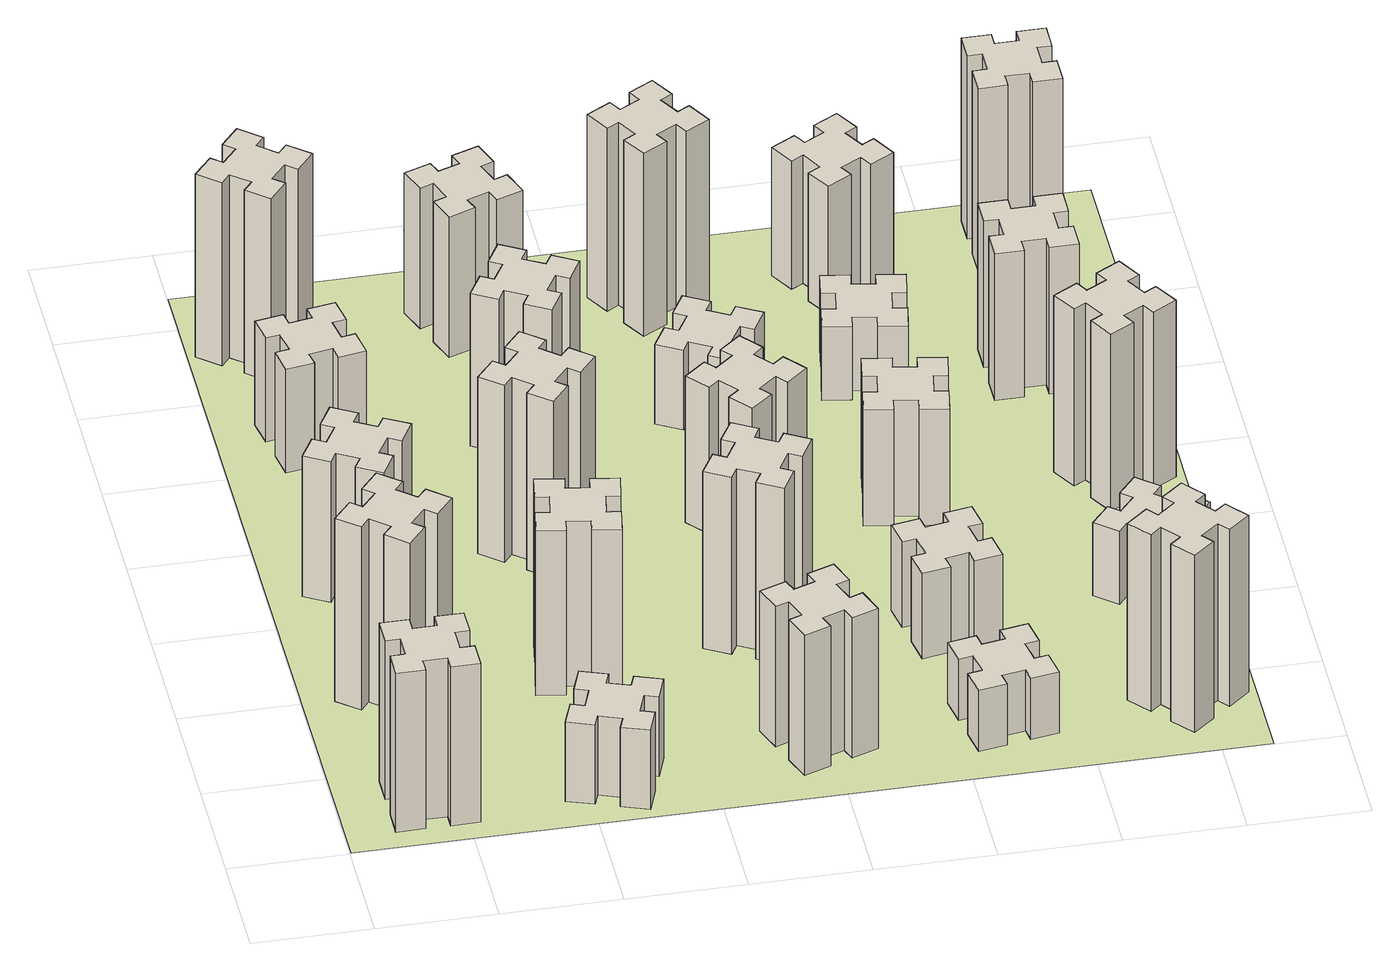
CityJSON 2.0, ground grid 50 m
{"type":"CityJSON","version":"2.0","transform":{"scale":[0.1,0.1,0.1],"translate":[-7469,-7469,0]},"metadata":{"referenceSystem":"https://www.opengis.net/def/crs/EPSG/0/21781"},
"CityObjects":{
"building1":{"type":"Building","attributes":{"class":"1000","function":"1000","usage":"1000","yearOfConstruction":2016,"roofType":"1000","measuredHeight":78,"storeysAboveGround":30,"storeysBelowGround":0},"geometry":[{"type":"Solid","lod":"1","boundaries":[[[[0,1,2,3,4,5,6,7,8,9,10,11,12,13,14,15,16,17,18,19]],[[17,16,20,21]],[[16,15,22,20]],[[15,14,23,22]],[[14,13,24,23]],[[13,12,25,24]],[[12,11,26,25]],[[11,10,27,26]],[[10,9,28,27]],[[9,8,29,28]],[[8,7,30,29]],[[7,6,31,30]],[[6,5,32,31]],[[5,4,33,32]],[[4,3,34,33]],[[3,2,35,34]],[[2,1,36,35]],[[1,0,37,36]],[[0,19,38,37]],[[19,18,39,38]],[[18,17,21,39]],[[24,25,26,27,28,29,30,31,32,33,34,35,36,37,38,39,21,20,22,23]]]]}]},
"building2":{"type":"Building","attributes":{"class":"1000","function":"1000","usage":"1000","yearOfConstruction":2016,"roofType":"1000","measuredHeight":90,"storeysAboveGround":30,"storeysBelowGround":0},"geometry":[{"type":"Solid","lod":"1","boundaries":[[[[40,41,42,43,44,45,46,47,48,49,50,51,52,53,54,55,56,57,58,59]],[[57,56,60,61]],[[56,55,62,60]],[[55,54,63,62]],[[54,53,64,63]],[[53,52,65,64]],[[52,51,66,65]],[[51,50,67,66]],[[50,49,68,67]],[[49,48,69,68]],[[48,47,70,69]],[[47,46,71,70]],[[46,45,72,71]],[[45,44,73,72]],[[44,43,74,73]],[[43,42,75,74]],[[42,41,76,75]],[[41,40,77,76]],[[40,59,78,77]],[[59,58,79,78]],[[58,57,61,79]],[[64,65,66,67,68,69,70,71,72,73,74,75,76,77,78,79,61,60,62,63]]]]}]},
"building3":{"type":"Building","attributes":{"class":"1000","function":"1000","usage":"1000","yearOfConstruction":2016,"roofType":"1000","measuredHeight":69,"storeysAboveGround":30,"storeysBelowGround":0},"geometry":[{"type":"Solid","lod":"1","boundaries":[[[[80,81,82,83,84,85,86,87,88,89,90,91,92,93,94,95,96,97,98,99]],[[97,96,100,101]],[[96,95,102,100]],[[95,94,103,102]],[[94,93,104,103]],[[93,92,105,104]],[[92,91,106,105]],[[91,90,107,106]],[[90,89,108,107]],[[89,88,109,108]],[[88,87,110,109]],[[87,86,111,110]],[[86,85,112,111]],[[85,84,113,112]],[[84,83,114,113]],[[83,82,115,114]],[[82,81,116,115]],[[81,80,117,116]],[[80,99,118,117]],[[99,98,119,118]],[[98,97,101,119]],[[104,105,106,107,108,109,110,111,112,113,114,115,116,117,118,119,101,100,102,103]]]]}]},
"building4":{"type":"Building","attributes":{"class":"1000","function":"1000","usage":"1000","yearOfConstruction":2016,"roofType":"1000","measuredHeight":51,"storeysAboveGround":30,"storeysBelowGround":0},"geometry":[{"type":"Solid","lod":"1","boundaries":[[[[120,121,122,123,124,125,126,127,128,129,130,131,132,133,134,135,136,137,138,139]],[[137,136,140,141]],[[136,135,142,140]],[[135,134,143,142]],[[134,133,144,143]],[[133,132,145,144]],[[132,131,146,145]],[[131,130,147,146]],[[130,129,148,147]],[[129,128,149,148]],[[128,127,150,149]],[[127,126,151,150]],[[126,125,152,151]],[[125,124,153,152]],[[124,123,154,153]],[[123,122,155,154]],[[122,121,156,155]],[[121,120,157,156]],[[120,139,158,157]],[[139,138,159,158]],[[138,137,141,159]],[[144,145,146,147,148,149,150,151,152,153,154,155,156,157,158,159,141,140,142,143]]]]}]},
"building5":{"type":"Building","attributes":{"class":"1000","function":"1000","usage":"1000","yearOfConstruction":2016,"roofType":"1000","measuredHeight":39,"storeysAboveGround":30,"storeysBelowGround":0},"geometry":[{"type":"Solid","lod":"1","boundaries":[[[[160,161,162,163,164,165,166,167,168,169,170,171,172,173,174,175,176,177,178,179]],[[177,176,180,181]],[[176,175,182,180]],[[175,174,183,182]],[[174,173,184,183]],[[173,172,185,184]],[[172,171,186,185]],[[171,170,187,186]],[[170,169,188,187]],[[169,168,189,188]],[[168,167,190,189]],[[167,166,191,190]],[[166,165,192,191]],[[165,164,193,192]],[[164,163,194,193]],[[163,162,195,194]],[[162,161,196,195]],[[161,160,197,196]],[[160,179,198,197]],[[179,178,199,198]],[[178,177,181,199]],[[184,185,186,187,188,189,190,191,192,193,194,195,196,197,198,199,181,180,182,183]]]]}]},
"building6":{"type":"Building","attributes":{"class":"1000","function":"1000","usage":"1000","yearOfConstruction":2016,"roofType":"1000","measuredHeight":90,"storeysAboveGround":30,"storeysBelowGround":0},"geometry":[{"type":"Solid","lod":"1","boundaries":[[[[200,201,202,203,204,205,206,207,208,209,210,211,212,213,214,215,216,217,218,219]],[[217,216,220,221]],[[216,215,222,220]],[[215,214,223,222]],[[214,213,224,223]],[[213,212,225,224]],[[212,211,226,225]],[[211,210,227,226]],[[210,209,228,227]],[[209,208,229,228]],[[208,207,230,229]],[[207,206,231,230]],[[206,205,232,231]],[[205,204,233,232]],[[204,203,234,233]],[[203,202,235,234]],[[202,201,236,235]],[[201,200,237,236]],[[200,219,238,237]],[[219,218,239,238]],[[218,217,221,239]],[[224,225,226,227,228,229,230,231,232,233,234,235,236,237,238,239,221,220,222,223]]]]}]},
"building7":{"type":"Building","attributes":{"class":"1000","function":"1000","usage":"1000","yearOfConstruction":2016,"roofType":"1000","measuredHeight":81,"storeysAboveGround":30,"storeysBelowGround":0},"geometry":[{"type":"Solid","lod":"1","boundaries":[[[[240,241,242,243,244,245,246,247,248,249,250,251,252,253,254,255,256,257,258,259]],[[257,256,260,261]],[[256,255,262,260]],[[255,254,263,262]],[[254,253,264,263]],[[253,252,265,264]],[[252,251,266,265]],[[251,250,267,266]],[[250,249,268,267]],[[249,248,269,268]],[[248,247,270,269]],[[247,246,271,270]],[[246,245,272,271]],[[245,244,273,272]],[[244,243,274,273]],[[243,242,275,274]],[[242,241,276,275]],[[241,240,277,276]],[[240,259,278,277]],[[259,258,279,278]],[[258,257,261,279]],[[264,265,266,267,268,269,270,271,272,273,274,275,276,277,278,279,261,260,262,263]]]]}]},
"building8":{"type":"Building","attributes":{"class":"1000","function":"1000","usage":"1000","yearOfConstruction":2016,"roofType":"1000","measuredHeight":87,"storeysAboveGround":30,"storeysBelowGround":0},"geometry":[{"type":"Solid","lod":"1","boundaries":[[[[280,281,282,283,284,285,286,287,288,289,290,291,292,293,294,295,296,297,298,299]],[[297,296,300,301]],[[296,295,302,300]],[[295,294,303,302]],[[294,293,304,303]],[[293,292,305,304]],[[292,291,306,305]],[[291,290,307,306]],[[290,289,308,307]],[[289,288,309,308]],[[288,287,310,309]],[[287,286,311,310]],[[286,285,312,311]],[[285,284,313,312]],[[284,283,314,313]],[[283,282,315,314]],[[282,281,316,315]],[[281,280,317,316]],[[280,299,318,317]],[[299,298,319,318]],[[298,297,301,319]],[[304,305,306,307,308,309,310,311,312,313,314,315,316,317,318,319,301,300,302,303]]]]}]},
"building9":{"type":"Building","attributes":{"class":"1000","function":"1000","usage":"1000","yearOfConstruction":2016,"roofType":"1000","measuredHeight":75,"storeysAboveGround":30,"storeysBelowGround":0},"geometry":[{"type":"Solid","lod":"1","boundaries":[[[[320,321,322,323,324,325,326,327,328,329,330,331,332,333,334,335,336,337,338,339]],[[337,336,340,341]],[[336,335,342,340]],[[335,334,343,342]],[[334,333,344,343]],[[333,332,345,344]],[[332,331,346,345]],[[331,330,347,346]],[[330,329,348,347]],[[329,328,349,348]],[[328,327,350,349]],[[327,326,351,350]],[[326,325,352,351]],[[325,324,353,352]],[[324,323,354,353]],[[323,322,355,354]],[[322,321,356,355]],[[321,320,357,356]],[[320,339,358,357]],[[339,338,359,358]],[[338,337,341,359]],[[344,345,346,347,348,349,350,351,352,353,354,355,356,357,358,359,341,340,342,343]]]]}]},
"building10":{"type":"Building","attributes":{"class":"1000","function":"1000","usage":"1000","yearOfConstruction":2016,"roofType":"1000","measuredHeight":69,"storeysAboveGround":30,"storeysBelowGround":0},"geometry":[{"type":"Solid","lod":"1","boundaries":[[[[360,361,362,363,364,365,366,367,368,369,370,371,372,373,374,375,376,377,378,379]],[[377,376,380,381]],[[376,375,382,380]],[[375,374,383,382]],[[374,373,384,383]],[[373,372,385,384]],[[372,371,386,385]],[[371,370,387,386]],[[370,369,388,387]],[[369,368,389,388]],[[368,367,390,389]],[[367,366,391,390]],[[366,365,392,391]],[[365,364,393,392]],[[364,363,394,393]],[[363,362,395,394]],[[362,361,396,395]],[[361,360,397,396]],[[360,379,398,397]],[[379,378,399,398]],[[378,377,381,399]],[[384,385,386,387,388,389,390,391,392,393,394,395,396,397,398,399,381,380,382,383]]]]}]},
"building11":{"type":"Building","attributes":{"class":"1000","function":"1000","usage":"1000","yearOfConstruction":2016,"roofType":"1000","measuredHeight":69,"storeysAboveGround":30,"storeysBelowGround":0},"geometry":[{"type":"Solid","lod":"1","boundaries":[[[[400,401,402,403,404,405,406,407,408,409,410,411,412,413,414,415,416,417,418,419]],[[417,416,420,421]],[[416,415,422,420]],[[415,414,423,422]],[[414,413,424,423]],[[413,412,425,424]],[[412,411,426,425]],[[411,410,427,426]],[[410,409,428,427]],[[409,408,429,428]],[[408,407,430,429]],[[407,406,431,430]],[[406,405,432,431]],[[405,404,433,432]],[[404,403,434,433]],[[403,402,435,434]],[[402,401,436,435]],[[401,400,437,436]],[[400,419,438,437]],[[419,418,439,438]],[[418,417,421,439]],[[424,425,426,427,428,429,430,431,432,433,434,435,436,437,438,439,421,420,422,423]]]]}]},
"building12":{"type":"Building","attributes":{"class":"1000","function":"1000","usage":"1000","yearOfConstruction":2016,"roofType":"1000","measuredHeight":87,"storeysAboveGround":30,"storeysBelowGround":0},"geometry":[{"type":"Solid","lod":"1","boundaries":[[[[440,441,442,443,444,445,446,447,448,449,450,451,452,453,454,455,456,457,458,459]],[[457,456,460,461]],[[456,455,462,460]],[[455,454,463,462]],[[454,453,464,463]],[[453,452,465,464]],[[452,451,466,465]],[[451,450,467,466]],[[450,449,468,467]],[[449,448,469,468]],[[448,447,470,469]],[[447,446,471,470]],[[446,445,472,471]],[[445,444,473,472]],[[444,443,474,473]],[[443,442,475,474]],[[442,441,476,475]],[[441,440,477,476]],[[440,459,478,477]],[[459,458,479,478]],[[458,457,461,479]],[[464,465,466,467,468,469,470,471,472,473,474,475,476,477,478,479,461,460,462,463]]]]}]},
"building13":{"type":"Building","attributes":{"class":"1000","function":"1000","usage":"1000","yearOfConstruction":2016,"roofType":"1000","measuredHeight":72,"storeysAboveGround":30,"storeysBelowGround":0},"geometry":[{"type":"Solid","lod":"1","boundaries":[[[[480,481,482,483,484,485,486,487,488,489,490,491,492,493,494,495,496,497,498,499]],[[497,496,500,501]],[[496,495,502,500]],[[495,494,503,502]],[[494,493,504,503]],[[493,492,505,504]],[[492,491,506,505]],[[491,490,507,506]],[[490,489,508,507]],[[489,488,509,508]],[[488,487,510,509]],[[487,486,511,510]],[[486,485,512,511]],[[485,484,513,512]],[[484,483,514,513]],[[483,482,515,514]],[[482,481,516,515]],[[481,480,517,516]],[[480,499,518,517]],[[499,498,519,518]],[[498,497,501,519]],[[504,505,506,507,508,509,510,511,512,513,514,515,516,517,518,519,501,500,502,503]]]]}]},
"building14":{"type":"Building","attributes":{"class":"1000","function":"1000","usage":"1000","yearOfConstruction":2016,"roofType":"1000","measuredHeight":39,"storeysAboveGround":30,"storeysBelowGround":0},"geometry":[{"type":"Solid","lod":"1","boundaries":[[[[520,521,522,523,524,525,526,527,528,529,530,531,532,533,534,535,536,537,538,539]],[[537,536,540,541]],[[536,535,542,540]],[[535,534,543,542]],[[534,533,544,543]],[[533,532,545,544]],[[532,531,546,545]],[[531,530,547,546]],[[530,529,548,547]],[[529,528,549,548]],[[528,527,550,549]],[[527,526,551,550]],[[526,525,552,551]],[[525,524,553,552]],[[524,523,554,553]],[[523,522,555,554]],[[522,521,556,555]],[[521,520,557,556]],[[520,539,558,557]],[[539,538,559,558]],[[538,537,541,559]],[[544,545,546,547,548,549,550,551,552,553,554,555,556,557,558,559,541,540,542,543]]]]}]},
"building15":{"type":"Building","attributes":{"class":"1000","function":"1000","usage":"1000","yearOfConstruction":2016,"roofType":"1000","measuredHeight":30,"storeysAboveGround":30,"storeysBelowGround":0},"geometry":[{"type":"Solid","lod":"1","boundaries":[[[[560,561,562,563,564,565,566,567,568,569,570,571,572,573,574,575,576,577,578,579]],[[577,576,580,581]],[[576,575,582,580]],[[575,574,583,582]],[[574,573,584,583]],[[573,572,585,584]],[[572,571,586,585]],[[571,570,587,586]],[[570,569,588,587]],[[569,568,589,588]],[[568,567,590,589]],[[567,566,591,590]],[[566,565,592,591]],[[565,564,593,592]],[[564,563,594,593]],[[563,562,595,594]],[[562,561,596,595]],[[561,560,597,596]],[[560,579,598,597]],[[579,578,599,598]],[[578,577,581,599]],[[584,585,586,587,588,589,590,591,592,593,594,595,596,597,598,599,581,580,582,583]]]]}]},
"building16":{"type":"Building","attributes":{"class":"1000","function":"1000","usage":"1000","yearOfConstruction":2016,"roofType":"1000","measuredHeight":90,"storeysAboveGround":30,"storeysBelowGround":0},"geometry":[{"type":"Solid","lod":"1","boundaries":[[[[600,601,602,603,604,605,606,607,608,609,610,611,612,613,614,615,616,617,618,619]],[[617,616,620,621]],[[616,615,622,620]],[[615,614,623,622]],[[614,613,624,623]],[[613,612,625,624]],[[612,611,626,625]],[[611,610,627,626]],[[610,609,628,627]],[[609,608,629,628]],[[608,607,630,629]],[[607,606,631,630]],[[606,605,632,631]],[[605,604,633,632]],[[604,603,634,633]],[[603,602,635,634]],[[602,601,636,635]],[[601,600,637,636]],[[600,619,638,637]],[[619,618,639,638]],[[618,617,621,639]],[[624,625,626,627,628,629,630,631,632,633,634,635,636,637,638,639,621,620,622,623]]]]}]},
"building17":{"type":"Building","attributes":{"class":"1000","function":"1000","usage":"1000","yearOfConstruction":2016,"roofType":"1000","measuredHeight":42,"storeysAboveGround":30,"storeysBelowGround":0},"geometry":[{"type":"Solid","lod":"1","boundaries":[[[[640,641,642,643,644,645,646,647,648,649,650,651,652,653,654,655,656,657,658,659]],[[657,656,660,661]],[[656,655,662,660]],[[655,654,663,662]],[[654,653,664,663]],[[653,652,665,664]],[[652,651,666,665]],[[651,650,667,666]],[[650,649,668,667]],[[649,648,669,668]],[[648,647,670,669]],[[647,646,671,670]],[[646,645,672,671]],[[645,644,673,672]],[[644,643,674,673]],[[643,642,675,674]],[[642,641,676,675]],[[641,640,677,676]],[[640,659,678,677]],[[659,658,679,678]],[[658,657,661,679]],[[664,665,666,667,668,669,670,671,672,673,674,675,676,677,678,679,661,660,662,663]]]]}]},
"building18":{"type":"Building","attributes":{"class":"1000","function":"1000","usage":"1000","yearOfConstruction":2016,"roofType":"1000","measuredHeight":57,"storeysAboveGround":30,"storeysBelowGround":0},"geometry":[{"type":"Solid","lod":"1","boundaries":[[[[680,681,682,683,684,685,686,687,688,689,690,691,692,693,694,695,696,697,698,699]],[[697,696,700,701]],[[696,695,702,700]],[[695,694,703,702]],[[694,693,704,703]],[[693,692,705,704]],[[692,691,706,705]],[[691,690,707,706]],[[690,689,708,707]],[[689,688,709,708]],[[688,687,710,709]],[[687,686,711,710]],[[686,685,712,711]],[[685,684,713,712]],[[684,683,714,713]],[[683,682,715,714]],[[682,681,716,715]],[[681,680,717,716]],[[680,699,718,717]],[[699,698,719,718]],[[698,697,701,719]],[[704,705,706,707,708,709,710,711,712,713,714,715,716,717,718,719,701,700,702,703]]]]}]},
"building19":{"type":"Building","attributes":{"class":"1000","function":"1000","usage":"1000","yearOfConstruction":2016,"roofType":"1000","measuredHeight":36,"storeysAboveGround":30,"storeysBelowGround":0},"geometry":[{"type":"Solid","lod":"1","boundaries":[[[[720,721,722,723,724,725,726,727,728,729,730,731,732,733,734,735,736,737,738,739]],[[737,736,740,741]],[[736,735,742,740]],[[735,734,743,742]],[[734,733,744,743]],[[733,732,745,744]],[[732,731,746,745]],[[731,730,747,746]],[[730,729,748,747]],[[729,728,749,748]],[[728,727,750,749]],[[727,726,751,750]],[[726,725,752,751]],[[725,724,753,752]],[[724,723,754,753]],[[723,722,755,754]],[[722,721,756,755]],[[721,720,757,756]],[[720,739,758,757]],[[739,738,759,758]],[[738,737,741,759]],[[744,745,746,747,748,749,750,751,752,753,754,755,756,757,758,759,741,740,742,743]]]]}]},
"building20":{"type":"Building","attributes":{"class":"1000","function":"1000","usage":"1000","yearOfConstruction":2016,"roofType":"1000","measuredHeight":87,"storeysAboveGround":30,"storeysBelowGround":0},"geometry":[{"type":"Solid","lod":"1","boundaries":[[[[760,761,762,763,764,765,766,767,768,769,770,771,772,773,774,775,776,777,778,779]],[[777,776,780,781]],[[776,775,782,780]],[[775,774,783,782]],[[774,773,784,783]],[[773,772,785,784]],[[772,771,786,785]],[[771,770,787,786]],[[770,769,788,787]],[[769,768,789,788]],[[768,767,790,789]],[[767,766,791,790]],[[766,765,792,791]],[[765,764,793,792]],[[764,763,794,793]],[[763,762,795,794]],[[762,761,796,795]],[[761,760,797,796]],[[760,779,798,797]],[[779,778,799,798]],[[778,777,781,799]],[[784,785,786,787,788,789,790,791,792,793,794,795,796,797,798,799,781,780,782,783]]]]}]},
"building21":{"type":"Building","attributes":{"class":"1000","function":"1000","usage":"1000","yearOfConstruction":2016,"roofType":"1000","measuredHeight":63,"storeysAboveGround":30,"storeysBelowGround":0},"geometry":[{"type":"Solid","lod":"1","boundaries":[[[[800,801,802,803,804,805,806,807,808,809,810,811,812,813,814,815,816,817,818,819]],[[817,816,820,821]],[[816,815,822,820]],[[815,814,823,822]],[[814,813,824,823]],[[813,812,825,824]],[[812,811,826,825]],[[811,810,827,826]],[[810,809,828,827]],[[809,808,829,828]],[[808,807,830,829]],[[807,806,831,830]],[[806,805,832,831]],[[805,804,833,832]],[[804,803,834,833]],[[803,802,835,834]],[[802,801,836,835]],[[801,800,837,836]],[[800,819,838,837]],[[819,818,839,838]],[[818,817,821,839]],[[824,825,826,827,828,829,830,831,832,833,834,835,836,837,838,839,821,820,822,823]]]]}]},
"building22":{"type":"Building","attributes":{"class":"1000","function":"1000","usage":"1000","yearOfConstruction":2016,"roofType":"1000","measuredHeight":36,"storeysAboveGround":30,"storeysBelowGround":0},"geometry":[{"type":"Solid","lod":"1","boundaries":[[[[840,841,842,843,844,845,846,847,848,849,850,851,852,853,854,855,856,857,858,859]],[[857,856,860,861]],[[856,855,862,860]],[[855,854,863,862]],[[854,853,864,863]],[[853,852,865,864]],[[852,851,866,865]],[[851,850,867,866]],[[850,849,868,867]],[[849,848,869,868]],[[848,847,870,869]],[[847,846,871,870]],[[846,845,872,871]],[[845,844,873,872]],[[844,843,874,873]],[[843,842,875,874]],[[842,841,876,875]],[[841,840,877,876]],[[840,859,878,877]],[[859,858,879,878]],[[858,857,861,879]],[[864,865,866,867,868,869,870,871,872,873,874,875,876,877,878,879,861,860,862,863]]]]}]},
"building23":{"type":"Building","attributes":{"class":"1000","function":"1000","usage":"1000","yearOfConstruction":2016,"roofType":"1000","measuredHeight":87,"storeysAboveGround":30,"storeysBelowGround":0},"geometry":[{"type":"Solid","lod":"1","boundaries":[[[[880,881,882,883,884,885,886,887,888,889,890,891,892,893,894,895,896,897,898,899]],[[897,896,900,901]],[[896,895,902,900]],[[895,894,903,902]],[[894,893,904,903]],[[893,892,905,904]],[[892,891,906,905]],[[891,890,907,906]],[[890,889,908,907]],[[889,888,909,908]],[[888,887,910,909]],[[887,886,911,910]],[[886,885,912,911]],[[885,884,913,912]],[[884,883,914,913]],[[883,882,915,914]],[[882,881,916,915]],[[881,880,917,916]],[[880,899,918,917]],[[899,898,919,918]],[[898,897,901,919]],[[904,905,906,907,908,909,910,911,912,913,914,915,916,917,918,919,901,900,902,903]]]]}]},
"building24":{"type":"Building","attributes":{"class":"1000","function":"1000","usage":"1000","yearOfConstruction":2016,"roofType":"1000","measuredHeight":72,"storeysAboveGround":30,"storeysBelowGround":0},"geometry":[{"type":"Solid","lod":"1","boundaries":[[[[920,921,922,923,924,925,926,927,928,929,930,931,932,933,934,935,936,937,938,939]],[[937,936,940,941]],[[936,935,942,940]],[[935,934,943,942]],[[934,933,944,943]],[[933,932,945,944]],[[932,931,946,945]],[[931,930,947,946]],[[930,929,948,947]],[[929,928,949,948]],[[928,927,950,949]],[[927,926,951,950]],[[926,925,952,951]],[[925,924,953,952]],[[924,923,954,953]],[[923,922,955,954]],[[922,921,956,955]],[[921,920,957,956]],[[920,939,958,957]],[[939,938,959,958]],[[938,937,941,959]],[[944,945,946,947,948,949,950,951,952,953,954,955,956,957,958,959,941,940,942,943]]]]}]},
"building25":{"type":"Building","attributes":{"class":"1000","function":"1000","usage":"1000","yearOfConstruction":2016,"roofType":"1000","measuredHeight":90,"storeysAboveGround":30,"storeysBelowGround":0},"geometry":[{"type":"Solid","lod":"1","boundaries":[[[[960,961,962,963,964,965,966,967,968,969,970,971,972,973,974,975,976,977,978,979]],[[977,976,980,981]],[[976,975,982,980]],[[975,974,983,982]],[[974,973,984,983]],[[973,972,985,984]],[[972,971,986,985]],[[971,970,987,986]],[[970,969,988,987]],[[969,968,989,988]],[[968,967,990,989]],[[967,966,991,990]],[[966,965,992,991]],[[965,964,993,992]],[[964,963,994,993]],[[963,962,995,994]],[[962,961,996,995]],[[961,960,997,996]],[[960,979,998,997]],[[979,978,999,998]],[[978,977,981,999]],[[984,985,986,987,988,989,990,991,992,993,994,995,996,997,998,999,981,980,982,983]]]]}]},
"landuse1":{"type":"LandUse","attributes":{"name":"plot1","function":"1010"},"geometry":[{"type":"MultiSurface","lod":"1","boundaries":[[[1000,1001,1002,1003]]]}]}
},
"vertices":[
[265,325,0],[265,225,0],[205,225,0],[205,105,0],[325,105,0],[325,165,0],[425,165,0],[425,105,0],[545,105,0],[545,225,0],[485,225,0],[485,325,0],[545,325,0],[545,445,0],[425,445,0],[425,385,0],[325,385,0],[325,445,0],[205,445,0],[205,325,0],[325,385,780],[325,445,780],[425,385,780],[425,445,780],[545,445,780],[545,325,780],[485,325,780],[485,225,780],[545,225,780],[545,105,780],[425,105,780],[425,165,780],[325,165,780],[325,105,780],[205,105,780],[205,225,780],[265,225,780],[265,325,780],[205,325,780],[205,445,780],
[484,1067,0],[408,1132,0],[446,1178,0],[354,1255,0],[277,1163,0],[323,1124,0],[259,1048,0],[213,1086,0],[136,994,0],[228,917,0],[266,963,0],[343,899,0],[304,853,0],[396,776,0],[473,868,0],[427,906,0],[492,983,0],[538,944,0],[615,1036,0],[523,1113,0],[492,983,900],[538,944,900],[427,906,900],[473,868,900],[396,776,900],[304,853,900],[343,899,900],[266,963,900],[228,917,900],[136,994,900],[213,1086,900],[259,1048,900],[323,1124,900],[277,1163,900],[354,1255,900],[446,1178,900],[408,1132,900],[484,1067,900],[523,1113,900],[615,1036,900],
[474,1826,0],[387,1876,0],[417,1928,0],[313,1988,0],[253,1884,0],[305,1854,0],[255,1767,0],[203,1797,0],[143,1693,0],[247,1633,0],[277,1685,0],[364,1635,0],[334,1583,0],[438,1523,0],[498,1627,0],[446,1657,0],[496,1744,0],[548,1714,0],[608,1818,0],[504,1878,0],[496,1744,690],[548,1714,690],[446,1657,690],[498,1627,690],[438,1523,690],[334,1583,690],[364,1635,690],[277,1685,690],[247,1633,690],[143,1693,690],[203,1797,690],[255,1767,690],[305,1854,690],[253,1884,690],[313,1988,690],[417,1928,690],[387,1876,690],[474,1826,690],[504,1878,690],[608,1818,690],
[405,2812,0],[307,2795,0],[297,2854,0],[178,2833,0],[199,2715,0],[258,2725,0],[276,2627,0],[217,2617,0],[237,2498,0],[356,2519,0],[345,2578,0],[444,2596,0],[454,2537,0],[572,2557,0],[551,2676,0],[492,2665,0],[475,2764,0],[534,2774,0],[513,2892,0],[395,2871,0],[475,2764,510],[534,2774,510],[492,2665,510],[551,2676,510],[572,2557,510],[454,2537,510],[444,2596,510],[345,2578,510],[356,2519,510],[237,2498,510],[217,2617,510],[276,2627,510],[258,2725,510],[199,2715,510],[178,2833,510],[297,2854,510],[307,2795,510],[405,2812,510],[395,2871,510],[513,2892,510],
[1029,360,0],[995,266,0],[939,287,0],[897,174,0],[1010,133,0],[1031,189,0],[1125,155,0],[1104,99,0],[1217,57,0],[1258,170,0],[1202,191,0],[1236,285,0],[1292,264,0],[1333,377,0],[1220,418,0],[1200,362,0],[1106,396,0],[1127,452,0],[1014,493,0],[973,380,0],[1106,396,390],[1127,452,390],[1200,362,390],[1220,418,390],[1333,377,390],[1292,264,390],[1236,285,390],[1202,191,390],[1258,170,390],[1217,57,390],[1104,99,390],[1125,155,390],[1031,189,390],[1010,133,390],[897,174,390],[939,287,390],[995,266,390],[1029,360,390],[973,380,390],[1014,493,390],
[384,3387,0],[308,3452,0],[346,3498,0],[254,3575,0],[177,3483,0],[223,3444,0],[159,3368,0],[113,3406,0],[36,3314,0],[128,3237,0],[166,3283,0],[243,3219,0],[204,3173,0],[296,3096,0],[373,3188,0],[327,3226,0],[392,3303,0],[438,3264,0],[515,3356,0],[423,3433,0],[392,3303,900],[438,3264,900],[327,3226,900],[373,3188,900],[296,3096,900],[204,3173,900],[243,3219,900],[166,3283,900],[128,3237,900],[36,3314,900],[113,3406,900],[159,3368,900],[223,3444,900],[177,3483,900],[254,3575,900],[346,3498,900],[308,3452,900],[384,3387,900],[423,3433,900],[515,3356,900],
[1047,916,0],[1145,898,0],[1135,839,0],[1253,818,0],[1274,937,0],[1215,947,0],[1232,1045,0],[1291,1035,0],[1312,1153,0],[1194,1174,0],[1184,1115,0],[1085,1132,0],[1096,1191,0],[977,1212,0],[957,1094,0],[1016,1084,0],[998,985,0],[939,996,0],[918,877,0],[1037,857,0],[998,985,810],[939,996,810],[1016,1084,810],[957,1094,810],[977,1212,810],[1096,1191,810],[1085,1132,810],[1184,1115,810],[1194,1174,810],[1312,1153,810],[1291,1035,810],[1232,1045,810],[1215,947,810],[1274,937,810],[1253,818,810],[1135,839,810],[1145,898,810],[1047,916,810],[1037,857,810],[918,877,810],
[1224,1907,0],[1148,1972,0],[1186,2018,0],[1094,2095,0],[1017,2003,0],[1063,1964,0],[999,1888,0],[953,1926,0],[876,1834,0],[968,1757,0],[1006,1803,0],[1083,1739,0],[1044,1693,0],[1136,1616,0],[1213,1708,0],[1167,1746,0],[1232,1823,0],[1278,1784,0],[1355,1876,0],[1263,1953,0],[1232,1823,870],[1278,1784,870],[1167,1746,870],[1213,1708,870],[1136,1616,870],[1044,1693,870],[1083,1739,870],[1006,1803,870],[968,1757,870],[876,1834,870],[953,1926,870],[999,1888,870],[1063,1964,870],[1017,2003,870],[1094,2095,870],[1186,2018,870],[1148,1972,870],[1224,1907,870],[1263,1953,870],[1355,1876,870],
[1314,2666,0],[1227,2716,0],[1257,2768,0],[1153,2828,0],[1093,2724,0],[1145,2694,0],[1095,2607,0],[1043,2637,0],[983,2533,0],[1087,2473,0],[1117,2525,0],[1204,2475,0],[1174,2423,0],[1278,2363,0],[1338,2467,0],[1286,2497,0],[1336,2584,0],[1388,2554,0],[1448,2658,0],[1344,2718,0],[1336,2584,750],[1388,2554,750],[1286,2497,750],[1338,2467,750],[1278,2363,750],[1174,2423,750],[1204,2475,750],[1117,2525,750],[1087,2473,750],[983,2533,750],[1043,2637,750],[1095,2607,750],[1145,2694,750],[1093,2724,750],[1153,2828,750],[1257,2768,750],[1227,2716,750],[1314,2666,750],[1344,2718,750],[1448,2658,750],
[1965,496,0],[1871,462,0],[1850,518,0],[1737,477,0],[1779,364,0],[1835,385,0],[1869,291,0],[1813,270,0],[1854,157,0],[1967,199,0],[1946,255,0],[2040,289,0],[2060,233,0],[2173,274,0],[2132,387,0],[2076,366,0],[2042,460,0],[2098,480,0],[2057,593,0],[1944,552,0],[2042,460,690],[2098,480,690],[2076,366,690],[2132,387,690],[2173,274,690],[2060,233,690],[2040,289,690],[1946,255,690],[1967,199,690],[1854,157,690],[1813,270,690],[1869,291,690],[1835,385,690],[1779,364,690],[1737,477,690],[1850,518,690],[1871,462,690],[1965,496,690],[1944,552,690],[2057,593,690],
[1125,3456,0],[1031,3422,0],[1010,3478,0],[897,3437,0],[939,3324,0],[995,3345,0],[1029,3251,0],[973,3230,0],[1014,3117,0],[1127,3159,0],[1106,3215,0],[1200,3249,0],[1220,3193,0],[1333,3234,0],[1292,3347,0],[1236,3326,0],[1202,3420,0],[1258,3440,0],[1217,3553,0],[1104,3512,0],[1202,3420,690],[1258,3440,690],[1236,3326,690],[1292,3347,690],[1333,3234,690],[1220,3193,690],[1200,3249,690],[1106,3215,690],[1127,3159,690],[1014,3117,690],[973,3230,690],[1029,3251,690],[995,3345,690],[939,3324,690],[897,3437,690],[1010,3478,690],[1031,3422,690],[1125,3456,690],[1104,3512,690],[1217,3553,690],
[1926,1017,0],[1976,1104,0],[2028,1074,0],[2088,1178,0],[1984,1238,0],[1954,1186,0],[1867,1236,0],[1897,1288,0],[1793,1348,0],[1733,1244,0],[1785,1214,0],[1735,1127,0],[1683,1157,0],[1623,1053,0],[1727,993,0],[1757,1045,0],[1844,995,0],[1814,943,0],[1918,883,0],[1978,987,0],[1844,995,870],[1814,943,870],[1757,1045,870],[1727,993,870],[1623,1053,870],[1683,1157,870],[1735,1127,870],[1785,1214,870],[1733,1244,870],[1793,1348,870],[1897,1288,870],[1867,1236,870],[1954,1186,870],[1984,1238,870],[2088,1178,870],[2028,1074,870],[1976,1104,870],[1926,1017,870],[1978,987,870],[1918,883,870],
[2072,1888,0],[2007,1964,0],[2053,2003,0],[1976,2095,0],[1884,2018,0],[1923,1972,0],[1846,1907,0],[1808,1953,0],[1716,1876,0],[1793,1784,0],[1839,1823,0],[1903,1746,0],[1857,1708,0],[1934,1616,0],[2026,1693,0],[1988,1739,0],[2064,1803,0],[2103,1757,0],[2195,1834,0],[2118,1926,0],[2064,1803,720],[2103,1757,720],[1988,1739,720],[2026,1693,720],[1934,1616,720],[1857,1708,720],[1903,1746,720],[1839,1823,720],[1793,1784,720],[1716,1876,720],[1808,1953,720],[1846,1907,720],[1923,1972,720],[1884,2018,720],[1976,2095,720],[2053,2003,720],[2007,1964,720],[2072,1888,720],[2118,1926,720],[2195,1834,720],
[2026,2497,0],[2076,2584,0],[2128,2554,0],[2188,2658,0],[2084,2718,0],[2054,2666,0],[1967,2716,0],[1997,2768,0],[1893,2828,0],[1833,2724,0],[1885,2694,0],[1835,2607,0],[1783,2637,0],[1723,2533,0],[1827,2473,0],[1857,2525,0],[1944,2475,0],[1914,2423,0],[2018,2363,0],[2078,2467,0],[1944,2475,390],[1914,2423,390],[1857,2525,390],[1827,2473,390],[1723,2533,390],[1783,2637,390],[1835,2607,390],[1885,2694,390],[1833,2724,390],[1893,2828,390],[1997,2768,390],[1967,2716,390],[2054,2666,390],[2084,2718,390],[2188,2658,390],[2128,2554,390],[2076,2584,390],[2026,2497,390],[2078,2467,390],[2018,2363,390],
[2665,258,0],[2764,276,0],[2774,217,0],[2892,237,0],[2871,356,0],[2812,345,0],[2795,444,0],[2854,454,0],[2833,572,0],[2715,551,0],[2725,492,0],[2627,475,0],[2617,534,0],[2498,513,0],[2519,395,0],[2578,405,0],[2596,307,0],[2537,297,0],[2557,178,0],[2676,199,0],[2596,307,300],[2537,297,300],[2578,405,300],[2519,395,300],[2498,513,300],[2617,534,300],[2627,475,300],[2725,492,300],[2715,551,300],[2833,572,300],[2854,454,300],[2795,444,300],[2812,345,300],[2871,356,300],[2892,237,300],[2774,217,300],[2764,276,300],[2665,258,300],[2676,199,300],[2557,178,300],
[1844,3456,0],[1757,3406,0],[1727,3458,0],[1623,3398,0],[1683,3294,0],[1735,3324,0],[1785,3237,0],[1733,3207,0],[1793,3103,0],[1897,3163,0],[1867,3215,0],[1954,3265,0],[1984,3213,0],[2088,3273,0],[2028,3377,0],[1976,3347,0],[1926,3434,0],[1978,3464,0],[1918,3568,0],[1814,3508,0],[1926,3434,900],[1978,3464,900],[1976,3347,900],[2028,3377,900],[2088,3273,900],[1984,3213,900],[1954,3265,900],[1867,3215,900],[1897,3163,900],[1793,3103,900],[1733,3207,900],[1785,3237,900],[1735,3324,900],[1683,3294,900],[1623,3398,900],[1727,3458,900],[1757,3406,900],[1844,3456,900],[1814,3508,900],[1918,3568,900],
[2625,1132,0],[2527,1115,0],[2517,1174,0],[2398,1153,0],[2419,1035,0],[2478,1045,0],[2496,947,0],[2437,937,0],[2457,818,0],[2576,839,0],[2565,898,0],[2664,916,0],[2674,857,0],[2792,877,0],[2771,996,0],[2712,985,0],[2695,1084,0],[2754,1094,0],[2733,1212,0],[2615,1191,0],[2695,1084,420],[2754,1094,420],[2712,985,420],[2771,996,420],[2792,877,420],[2674,857,420],[2664,916,420],[2565,898,420],[2576,839,420],[2457,818,420],[2437,937,420],[2496,947,420],[2478,1045,420],[2419,1035,420],[2398,1153,420],[2517,1174,420],[2527,1115,420],[2625,1132,420],[2615,1191,420],[2733,1212,420],
[2527,1756,0],[2625,1738,0],[2615,1679,0],[2733,1658,0],[2754,1777,0],[2695,1787,0],[2712,1885,0],[2771,1875,0],[2792,1993,0],[2674,2014,0],[2664,1955,0],[2565,1972,0],[2576,2031,0],[2457,2052,0],[2437,1934,0],[2496,1924,0],[2478,1825,0],[2419,1836,0],[2398,1717,0],[2517,1697,0],[2478,1825,570],[2419,1836,570],[2496,1924,570],[2437,1934,570],[2457,2052,570],[2576,2031,570],[2565,1972,570],[2664,1955,570],[2674,2014,570],[2792,1993,570],[2771,1875,570],[2712,1885,570],[2695,1787,570],[2754,1777,570],[2733,1658,570],[2615,1679,570],[2625,1738,570],[2527,1756,570],[2517,1697,570],[2398,1717,570],
[2664,2795,0],[2565,2812,0],[2576,2871,0],[2457,2892,0],[2437,2774,0],[2496,2764,0],[2478,2665,0],[2419,2676,0],[2398,2557,0],[2517,2537,0],[2527,2596,0],[2625,2578,0],[2615,2519,0],[2733,2498,0],[2754,2617,0],[2695,2627,0],[2712,2725,0],[2771,2715,0],[2792,2833,0],[2674,2854,0],[2712,2725,360],[2771,2715,360],[2695,2627,360],[2754,2617,360],[2733,2498,360],[2615,2519,360],[2625,2578,360],[2527,2596,360],[2517,2537,360],[2398,2557,360],[2419,2676,360],[2478,2665,360],[2496,2764,360],[2437,2774,360],[2457,2892,360],[2576,2871,360],[2565,2812,360],[2664,2795,360],[2674,2854,360],[2792,2833,360],
[3468,259,0],[3544,323,0],[3583,277,0],[3675,354,0],[3598,446,0],[3552,408,0],[3487,484,0],[3533,523,0],[3456,615,0],[3364,538,0],[3403,492,0],[3326,427,0],[3288,473,0],[3196,396,0],[3273,304,0],[3319,343,0],[3383,266,0],[3337,228,0],[3414,136,0],[3506,213,0],[3383,266,870],[3337,228,870],[3319,343,870],[3273,304,870],[3196,396,870],[3288,473,870],[3326,427,870],[3403,492,870],[3364,538,870],[3456,615,870],[3533,523,870],[3487,484,870],[3552,408,870],[3598,446,870],[3675,354,870],[3583,277,870],[3544,323,870],[3468,259,870],[3506,213,870],[3414,136,870],
[2716,3347,0],[2666,3434,0],[2718,3464,0],[2658,3568,0],[2554,3508,0],[2584,3456,0],[2497,3406,0],[2467,3458,0],[2363,3398,0],[2423,3294,0],[2475,3324,0],[2525,3237,0],[2473,3207,0],[2533,3103,0],[2637,3163,0],[2607,3215,0],[2694,3265,0],[2724,3213,0],[2828,3273,0],[2768,3377,0],[2694,3265,630],[2724,3213,630],[2607,3215,630],[2637,3163,630],[2533,3103,630],[2473,3207,630],[2525,3237,630],[2475,3324,630],[2423,3294,630],[2363,3398,630],[2467,3458,630],[2497,3406,630],[2584,3456,630],[2554,3508,630],[2658,3568,630],[2718,3464,630],[2666,3434,630],[2716,3347,630],[2768,3377,630],[2828,3273,630],
[3487,1006,0],[3552,1083,0],[3598,1044,0],[3675,1136,0],[3583,1213,0],[3544,1167,0],[3468,1232,0],[3506,1278,0],[3414,1355,0],[3337,1263,0],[3383,1224,0],[3319,1148,0],[3273,1186,0],[3196,1094,0],[3288,1017,0],[3326,1063,0],[3403,999,0],[3364,953,0],[3456,876,0],[3533,968,0],[3403,999,360],[3364,953,360],[3326,1063,360],[3288,1017,360],[3196,1094,360],[3273,1186,360],[3319,1148,360],[3383,1224,360],[3337,1263,360],[3414,1355,360],[3506,1278,360],[3468,1232,360],[3544,1167,360],[3583,1213,360],[3675,1136,360],[3598,1044,360],[3552,1083,360],[3487,1006,360],[3533,968,360],[3456,876,360],
[3556,1867,0],[3506,1954,0],[3558,1984,0],[3498,2088,0],[3394,2028,0],[3424,1976,0],[3337,1926,0],[3307,1978,0],[3203,1918,0],[3263,1814,0],[3315,1844,0],[3365,1757,0],[3313,1727,0],[3373,1623,0],[3477,1683,0],[3447,1735,0],[3534,1785,0],[3564,1733,0],[3668,1793,0],[3608,1897,0],[3534,1785,870],[3564,1733,870],[3447,1735,870],[3477,1683,870],[3373,1623,870],[3313,1727,870],[3365,1757,870],[3315,1844,870],[3263,1814,870],[3203,1918,870],[3307,1978,870],[3337,1926,870],[3424,1976,870],[3394,2028,870],[3498,2088,870],[3558,1984,870],[3506,1954,870],[3556,1867,870],[3608,1897,870],[3668,1793,870],
[3345,2545,0],[3345,2645,0],[3405,2645,0],[3405,2765,0],[3285,2765,0],[3285,2705,0],[3185,2705,0],[3185,2765,0],[3065,2765,0],[3065,2645,0],[3125,2645,0],[3125,2545,0],[3065,2545,0],[3065,2425,0],[3185,2425,0],[3185,2485,0],[3285,2485,0],[3285,2425,0],[3405,2425,0],[3405,2545,0],[3285,2485,720],[3285,2425,720],[3185,2485,720],[3185,2425,720],[3065,2425,720],[3065,2545,720],[3125,2545,720],[3125,2645,720],[3065,2645,720],[3065,2765,720],[3185,2765,720],[3185,2705,720],[3285,2705,720],[3285,2765,720],[3405,2765,720],[3405,2645,720],[3345,2645,720],[3345,2545,720],[3405,2545,720],[3405,2425,720],
[3285,3325,0],[3385,3325,0],[3385,3265,0],[3505,3265,0],[3505,3385,0],[3445,3385,0],[3445,3485,0],[3505,3485,0],[3505,3605,0],[3385,3605,0],[3385,3545,0],[3285,3545,0],[3285,3605,0],[3165,3605,0],[3165,3485,0],[3225,3485,0],[3225,3385,0],[3165,3385,0],[3165,3265,0],[3285,3265,0],[3225,3385,900],[3165,3385,900],[3225,3485,900],[3165,3485,900],[3165,3605,900],[3285,3605,900],[3285,3545,900],[3385,3545,900],[3385,3605,900],[3505,3605,900],[3505,3485,900],[3445,3485,900],[3445,3385,900],[3505,3385,900],[3505,3265,900],[3385,3265,900],[3385,3325,900],[3285,3325,900],[3285,3265,900],[3165,3265,900],
[5,3705,0],[3705,3705,0],[3705,5,0],[5,5,0]
]}
